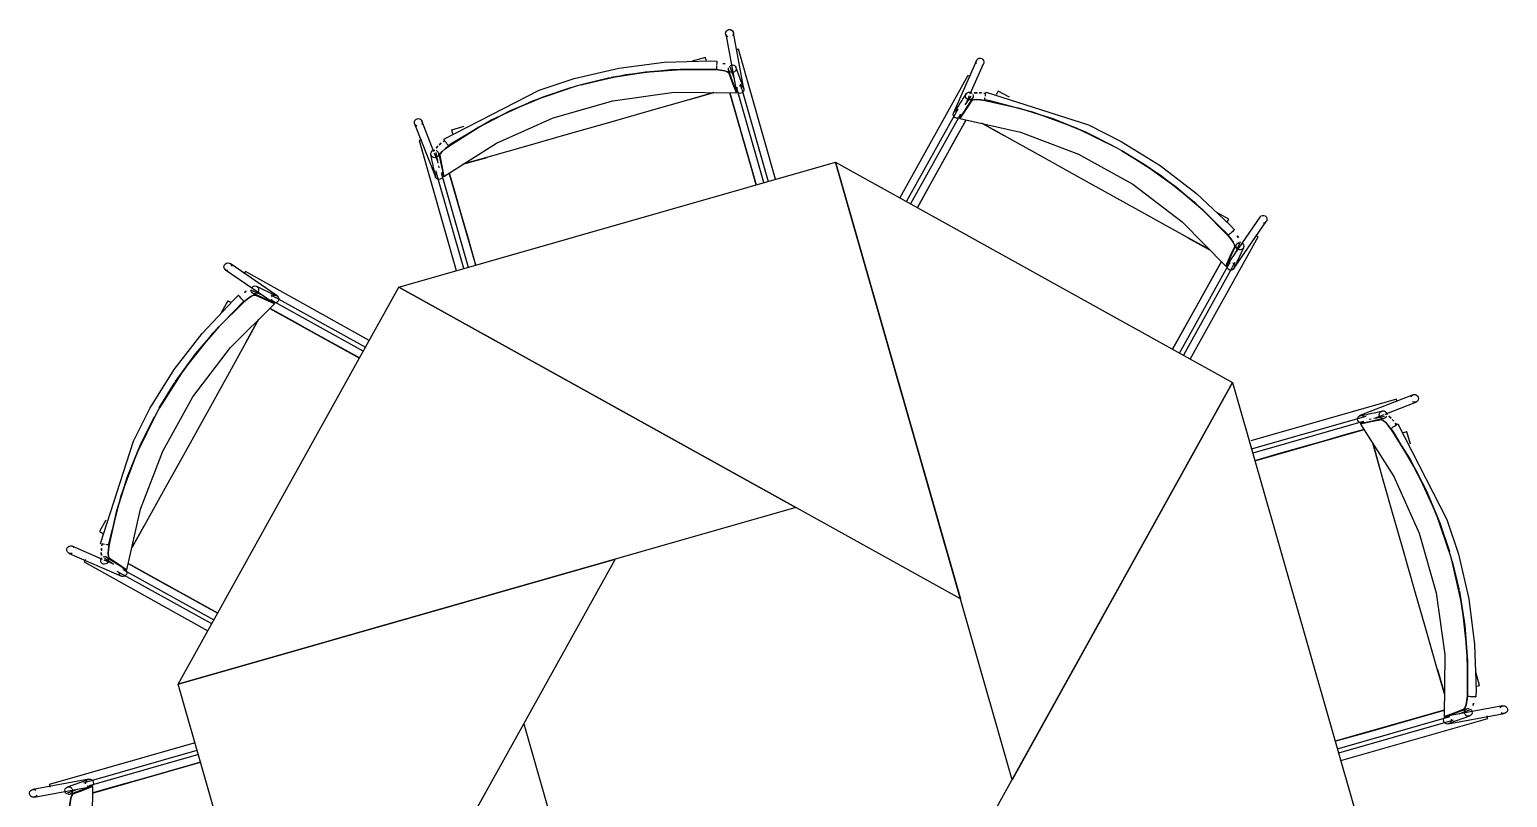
# Model space of a CAD drawing. Header units: metres. Extents: x 2.3 to 42.8, y 0.9 to 31.9.
# Drawn here: x 26.592 to 27.407, y 25.299 to 25.723 of the extents above; entities that cross this region are included whole.
import ezdxf

# ---------------------------------------------------------------- set-up
doc = ezdxf.new("R2010")
doc.units = ezdxf.units.M
for name, color, linetype in [('ARREDI', 9, 'Continuous'), ('PARETI_STRUTTURE', 7, 'Continuous'), ('PORTE_SCALE', 2, 'Continuous')]:
    doc.layers.add(name, color=color, linetype=linetype)

msp = doc.modelspace()

# ---------------------------------------------------------------- linework, layer by layer
at = {"layer": 'ARREDI'}
for points in [[(26.97697, 25.71892), (26.97637, 25.71935), (26.97595, 25.71998), (26.9758, 25.72045), (26.9758, 25.72046), (26.97577, 25.7207), (26.97586, 25.72145), (26.97619, 25.72211)], [(26.97619, 25.72211), (26.97673, 25.72262), (26.97742, 25.72293), (26.97817, 25.72297), (26.97889, 25.72278), (26.97949, 25.72233), (26.97991, 25.72172), (26.98006, 25.72125), (26.98006, 25.72123), (26.98009, 25.72098), (26.98, 25.72025), (26.97967, 25.71958)], [(26.96457, 25.70757), (26.96459, 25.70754)], [(26.96517, 25.70547), (26.96496, 25.70618), (26.96478, 25.70681), (26.96466, 25.70727), (26.96458, 25.70754)], [(26.98201, 25.71188), (26.98137, 25.7117)], [(26.98279, 25.7121), (26.98251, 25.71202), (26.98201, 25.71188)], [(26.98282, 25.71211), (26.98284, 25.71211)], [(27.11407, 25.70417), (27.1139, 25.70489), (27.11399, 25.70564), (27.11407, 25.70587), (27.11407, 25.70588), (27.11432, 25.7063), (27.11486, 25.70681), (27.11556, 25.7071), (27.11631, 25.70713), (27.11703, 25.70692), (27.11763, 25.70646), (27.11804, 25.70584)], [(27.11804, 25.70584), (27.11821, 25.70512), (27.11813, 25.70437), (27.11804, 25.70415), (27.11804, 25.70414), (27.11779, 25.70372), (27.11725, 25.7032)], [(26.82311, 25.65871), (26.82117, 25.65726), (26.81946, 25.65571), (26.81836, 25.65442), (26.81805, 25.65359), (26.81918, 25.64778), (26.82032, 25.64199), (26.84927, 25.66027), (26.88055, 25.67427), (26.9135, 25.68369), (26.94745, 25.68835), (26.98168, 25.68813), (26.97959, 25.69366), (26.97748, 25.69919)], [(26.97032, 25.70087), (26.95089, 25.70095), (26.93148, 25.69946), (26.91254, 25.69645)], [(26.91257, 25.69646), (26.93156, 25.69947), (26.95099, 25.70096), (26.97046, 25.70086)], [(26.97747, 25.69919), (26.97677, 25.69973), (26.97515, 25.70024), (26.97289, 25.70064), (26.97046, 25.70085)], [(26.97047, 25.70086), (26.97302, 25.70064), (26.97524, 25.70024), (26.97681, 25.69972), (26.97749, 25.69918)], [(26.97075, 25.70256), (26.97071, 25.70192), (26.9707, 25.70146), (26.97068, 25.70122)], [(26.97077, 25.70294), (26.97075, 25.70256)], [(26.97091, 25.70528), (26.97092, 25.70551), (26.97092, 25.70553), (26.97092, 25.70548), (26.97091, 25.70521), (26.97087, 25.70471), (26.97084, 25.70404), (26.9708, 25.70329)], [(26.97428, 25.70431), (26.97552, 25.70408)], [(26.97558, 25.70408), (26.97429, 25.70432)], [(26.98115, 25.70011), (26.9806, 25.6996), (26.97991, 25.69928), (26.97917, 25.69922), (26.97845, 25.69942), (26.97785, 25.69983), (26.97785, 25.69985), (26.97745, 25.70045), (26.9774, 25.70058), (26.97727, 25.70115), (26.97737, 25.70189)], [(26.97785, 25.70294), (26.97993, 25.6975), (26.98045, 25.69616)], [(26.97824, 25.70308), (26.97894, 25.70339), (26.97967, 25.70346), (26.98039, 25.70326), (26.98099, 25.70283), (26.98103, 25.70279), (26.98139, 25.70223), (26.98145, 25.70208), (26.98157, 25.70151), (26.98148, 25.70077), (26.98114, 25.70011)], [(26.82311, 25.65872), (26.83959, 25.6691), (26.85686, 25.67811), (26.87484, 25.68571), (26.8907, 25.69094)], [(26.89068, 25.69094), (26.87486, 25.68571), (26.85693, 25.67814), (26.83968, 25.66914), (26.82324, 25.6588)], [(26.89608, 25.69248), (26.91197, 25.69634)], [(26.91192, 25.69633), (26.89609, 25.69248)], [(26.98195, 25.69114), (26.98168, 25.68814)], [(26.98168, 25.68813), (26.98196, 25.69113)], [(26.98317, 25.69197), (26.98392, 25.69203), (26.98464, 25.69182), (26.98525, 25.69137), (26.98567, 25.69076), (26.98581, 25.69029), (26.98581, 25.69028), (26.98584, 25.69004), (26.98575, 25.68929), (26.98542, 25.68862)], [(27.1093, 25.69761), (27.10931, 25.6976)], [(27.11005, 25.6972), (27.10961, 25.69745), (27.10935, 25.69759)], [(27.11064, 25.69687), (27.11006, 25.69719)], [(26.96925, 25.68821), (26.95547, 25.68427), (26.93335, 25.67795), (26.91115, 25.6716), (26.88893, 25.66524), (26.86672, 25.65889), (26.84461, 25.65257), (26.83083, 25.64863)], [(26.95584, 25.68436), (26.96927, 25.68821)], [(26.99267, 25.63733), (26.99006, 25.64647), (26.98585, 25.66118), (26.98166, 25.67587), (26.97814, 25.68815)], [(26.98543, 25.68863), (26.98488, 25.68811), (26.98419, 25.68781), (26.98344, 25.68775), (26.98272, 25.68796), (26.98212, 25.68841)], [(27.11881, 25.68384), (27.11639, 25.68419), (27.1141, 25.6843), (27.11241, 25.68416), (27.1116, 25.6838), (27.1083, 25.6789), (27.105, 25.67399), (27.13839, 25.66645), (27.17041, 25.65423), (27.20038, 25.63759), (27.22769, 25.61687), (27.25173, 25.59252), (27.25416, 25.59791), (27.25657, 25.60331)], [(27.10791, 25.68136), (27.10883, 25.68273), (27.11124, 25.68629)], [(27.10823, 25.68554), (27.10805, 25.68626), (27.10813, 25.687), (27.10838, 25.68753), (27.10847, 25.68767), (27.10895, 25.68812), (27.109, 25.68815), (27.10968, 25.68843), (27.11043, 25.68846), (27.11113, 25.68824), (27.11173, 25.68778)], [(27.11214, 25.68715), (27.11232, 25.68642), (27.11224, 25.68569), (27.11199, 25.68516), (27.11191, 25.68502), (27.11138, 25.68454), (27.1107, 25.68426), (27.10995, 25.68423), (27.10924, 25.68445), (27.10864, 25.68491), (27.10823, 25.68554)], [(27.11158, 25.68381), (27.11236, 25.68417), (27.11401, 25.68431), (27.11628, 25.68421), (27.1188, 25.68385)], [(27.11456, 25.68814), (27.11292, 25.688)], [(27.11295, 25.68799), (27.11463, 25.68813)], [(27.11682, 25.68803), (27.11554, 25.68809)], [(27.11577, 25.68807), (27.11692, 25.68802)], [(27.1182, 25.68783), (27.11927, 25.68768)], [(27.11928, 25.68769), (27.11821, 25.68784)], [(27.11868, 25.68426), (27.11872, 25.68448), (27.1188, 25.68494), (27.11891, 25.68556)], [(27.11881, 25.68385), (27.1378, 25.67953), (27.15639, 25.67369), (27.17446, 25.66636), (27.18938, 25.65885)], [(27.18937, 25.65885), (27.17449, 25.66634), (27.15646, 25.67367), (27.13791, 25.6795), (27.11895, 25.68382)], [(27.11903, 25.68629), (27.11916, 25.68703), (27.11927, 25.68768)], [(27.11936, 25.68818), (27.1194, 25.68846), (27.11942, 25.6885), (27.11942, 25.68849)], [(27.12605, 25.68902), (27.12592, 25.68878), (27.12568, 25.68837), (27.12536, 25.68778), (27.125, 25.68714)], [(26.80539, 25.66974), (26.80475, 25.67013), (26.80429, 25.67071), (26.8042, 25.67094), (26.80418, 25.67095), (26.80406, 25.67142), (26.80409, 25.67217), (26.80436, 25.67287), (26.80488, 25.67342), (26.80554, 25.67377), (26.80628, 25.67388), (26.80702, 25.67373)], [(26.80702, 25.67373), (26.80765, 25.67334), (26.80811, 25.67276), (26.80821, 25.67254), (26.80822, 25.67252), (26.80835, 25.67205), (26.80832, 25.6713), (26.80804, 25.67061)], [(27.10845, 25.67321), (27.10339, 25.6641), (27.09712, 25.65279), (27.09085, 25.6415), (27.08456, 25.63018), (27.08155, 25.62475)], [(27.10146, 25.67532), (27.1013, 25.67604), (27.10138, 25.67679), (27.10146, 25.67702), (27.10146, 25.67703), (27.10171, 25.67745), (27.10225, 25.67796), (27.10295, 25.67825), (27.1037, 25.67829)], [(27.10518, 25.67486), (27.10464, 25.67435), (27.10395, 25.67407), (27.1032, 25.67403), (27.10247, 25.67425), (27.10188, 25.6747), (27.10146, 25.67532)], [(27.10501, 25.67399), (27.10531, 25.67625)], [(26.82457, 25.66749), (26.82464, 25.66724), (26.82478, 25.66677), (26.82496, 25.66615), (26.82517, 25.66542)], [(27.11712, 25.67125), (27.12932, 25.66447)], [(27.243, 25.60137), (27.23047, 25.60832), (27.21036, 25.61949), (27.19016, 25.6307), (27.16995, 25.64192), (27.14977, 25.65313), (27.12966, 25.6643), (27.11714, 25.67125)], [(26.80748, 25.66197), (26.80698, 25.66183), (26.8067, 25.66175), (26.80665, 25.66173), (26.80666, 25.66173)], [(26.80813, 25.66215), (26.80749, 25.66197)], [(26.81707, 25.65875), (26.81601, 25.65749)], [(26.81604, 25.6575), (26.81712, 25.65878)], [(26.8178, 25.65941), (26.81883, 25.66034)], [(26.81874, 25.66027), (26.8178, 25.65941)], [(26.81803, 25.65358), (26.81834, 25.65439), (26.81939, 25.65565), (26.82107, 25.65718), (26.82311, 25.65872)], [(26.81986, 25.66111), (26.82072, 25.66176)], [(26.82073, 25.66177), (26.81987, 25.66111)], [(26.82025, 25.66244), (26.82026, 25.66243)], [(26.82197, 25.66001), (26.82155, 25.66061), (26.82112, 25.66122), (26.82073, 25.66177), (26.82044, 25.66217), (26.82027, 25.66241)], [(26.82273, 25.65892), (26.82259, 25.65911), (26.82233, 25.65949), (26.82197, 25.66001)], [(26.81444, 25.65244), (26.8138, 25.65283), (26.81334, 25.65341), (26.81313, 25.65395), (26.8131, 25.65411), (26.81312, 25.65477), (26.81313, 25.65483), (26.81341, 25.65551), (26.81392, 25.65605), (26.81459, 25.6564), (26.81534, 25.65649)], [(26.81607, 25.65634), (26.8167, 25.65595), (26.81716, 25.65537), (26.81737, 25.65483), (26.8174, 25.65467), (26.81737, 25.65395), (26.81709, 25.65327), (26.81658, 25.65273), (26.81591, 25.65238), (26.81516, 25.65228), (26.81444, 25.65244)], [(26.81717, 25.64925), (26.81685, 25.65088), (26.81603, 25.6551)], [(26.83083, 25.64862), (26.84424, 25.65244)], [(27.19427, 25.65613), (27.20823, 25.64761)], [(27.2082, 25.64764), (27.19428, 25.65611)], [(26.81688, 25.64042), (26.81624, 25.64081), (26.81578, 25.6414), (26.81567, 25.64162), (26.81567, 25.64163), (26.81554, 25.6421), (26.81557, 25.64285), (26.81586, 25.64355), (26.81636, 25.6441)], [(26.81983, 25.64273), (26.8198, 25.64198), (26.81952, 25.64129), (26.81902, 25.64073), (26.81836, 25.64038), (26.81761, 25.64027), (26.81687, 25.64043)], [(26.81766, 25.64676), (26.81748, 25.6477)], [(26.82032, 25.64199), (26.81894, 25.64381)], [(26.82331, 25.64387), (26.82617, 25.63385), (26.82972, 25.62143), (26.83328, 25.60901), (26.83684, 25.59655), (26.83785, 25.59305)], [(27.2527, 25.60956), (27.23902, 25.62337), (27.22426, 25.63602), (27.20873, 25.6473)], [(27.20875, 25.64728), (27.22431, 25.63597), (27.2391, 25.62329), (27.25279, 25.60946)], [(27.25232, 25.61645), (27.25268, 25.6171), (27.253, 25.61767), (27.25323, 25.6181), (27.25336, 25.61833)], [(27.27005, 25.61836), (27.27019, 25.61909), (27.27043, 25.61952), (27.27043, 25.61954), (27.27058, 25.61973), (27.27116, 25.62019), (27.27187, 25.62043)], [(27.27187, 25.62043), (27.27262, 25.62042), (27.27332, 25.62014), (27.27389, 25.61964), (27.27425, 25.61899), (27.27437, 25.61825), (27.27423, 25.61751), (27.274, 25.61708), (27.274, 25.61707), (27.27384, 25.61688), (27.27326, 25.61642), (27.27255, 25.61618)], [(27.23079, 25.60812), (27.243, 25.60135)], [(27.25657, 25.60331), (27.25645, 25.60419), (27.25569, 25.60569), (27.25437, 25.60758), (27.2528, 25.60945)], [(27.2528, 25.60945), (27.25444, 25.60749), (27.25573, 25.60563), (27.25648, 25.60416), (27.25659, 25.6033)], [(27.2542, 25.61045), (27.25373, 25.61002), (27.25338, 25.60971), (27.25322, 25.60956)], [(27.25624, 25.61226), (27.2564, 25.61241), (27.25643, 25.61243), (27.25639, 25.6124), (27.25618, 25.61222), (27.2558, 25.61188), (27.2553, 25.61144), (27.25475, 25.61094), (27.25421, 25.61045)], [(27.25794, 25.60919), (27.25865, 25.60816)], [(27.25869, 25.60811), (27.25794, 25.60918)], [(27.26875, 25.60908), (27.26817, 25.6094)], [(27.26949, 25.60867), (27.26951, 25.60865), (27.26947, 25.60868), (27.2692, 25.60883), (27.26876, 25.60908)], [(27.25954, 25.6058), (27.25713, 25.60038), (27.25654, 25.59908)], [(27.25982, 25.60137), (27.25907, 25.60138), (27.25837, 25.60166), (27.2578, 25.60213), (27.25744, 25.60279), (27.25731, 25.60351), (27.25745, 25.60422), (27.2575, 25.60436), (27.25782, 25.60484), (27.25841, 25.6053), (27.25912, 25.60554)], [(27.26058, 25.60526), (27.26115, 25.60477), (27.26152, 25.60413), (27.26163, 25.60341), (27.26163, 25.60334), (27.26149, 25.60269), (27.26144, 25.60255), (27.26112, 25.60206), (27.26053, 25.6016), (27.25983, 25.60137)], [(26.69902, 25.5918), (26.69904, 25.59255), (26.69931, 25.59324), (26.69981, 25.59381), (26.70047, 25.59417), (26.7012, 25.5943), (26.70194, 25.59414), (26.70237, 25.59392), (26.70238, 25.59392), (26.70258, 25.59377), (26.70304, 25.59319), (26.70327, 25.59248)], [(26.7011, 25.58998), (26.70036, 25.59012), (26.69993, 25.59036), (26.69992, 25.59036), (26.69972, 25.59051), (26.69926, 25.59109), (26.69903, 25.5918)], [(27.22233, 25.54657), (27.22819, 25.55714), (27.23562, 25.57052), (27.24304, 25.58387), (27.24925, 25.59505)], [(27.25405, 25.59445), (27.25173, 25.59252)], [(27.25173, 25.59252), (27.25405, 25.59445)], [(27.25473, 25.59022), (27.25398, 25.59024), (27.25328, 25.59051), (27.25271, 25.59101), (27.25235, 25.59167), (27.25223, 25.5924)], [(27.2555, 25.59418), (27.25607, 25.59368), (27.25643, 25.59303), (27.25655, 25.59229), (27.2564, 25.59156), (27.25618, 25.59113), (27.25617, 25.59111), (27.25603, 25.59092), (27.25544, 25.59046), (27.25474, 25.59022)], [(26.71038, 25.58868), (26.71006, 25.5881)], [(26.71079, 25.58942), (26.7108, 25.58944), (26.71077, 25.58938), (26.71062, 25.58913), (26.71037, 25.58869)], [(26.63561, 25.43874), (26.63527, 25.43632), (26.63516, 25.43403), (26.6353, 25.43234), (26.63566, 25.43153), (26.64056, 25.42822), (26.64546, 25.42493), (26.653, 25.45832), (26.66523, 25.49034), (26.68186, 25.52031), (26.70259, 25.54761), (26.72693, 25.57166), (26.72155, 25.57409), (26.71614, 25.5765)], [(26.7072, 25.57616), (26.70704, 25.57633), (26.70703, 25.57636), (26.70706, 25.57632), (26.70724, 25.57611), (26.70757, 25.57573), (26.70801, 25.57523), (26.70851, 25.57468), (26.709, 25.57414)], [(26.71, 25.57273), (26.71196, 25.57437), (26.71382, 25.57566), (26.7153, 25.57641), (26.71616, 25.57652)], [(26.71614, 25.5765), (26.71527, 25.57638), (26.71377, 25.57561), (26.71188, 25.57429), (26.71006, 25.57276)], [(26.71134, 25.57862), (26.71027, 25.57787)], [(26.71027, 25.57786), (26.71129, 25.57857)], [(26.71366, 25.57946), (26.71907, 25.57706), (26.72038, 25.57646)], [(26.71809, 25.57975), (26.71807, 25.579), (26.71779, 25.57829), (26.71732, 25.57772), (26.71667, 25.57736), (26.71595, 25.57724), (26.71524, 25.57738), (26.7151, 25.57743), (26.71461, 25.57775), (26.71415, 25.57834), (26.71392, 25.57904)], [(26.7142, 25.5805), (26.71469, 25.58107), (26.71533, 25.58145), (26.71605, 25.58157), (26.71612, 25.58156), (26.71677, 25.58143), (26.71691, 25.58136), (26.71739, 25.58104), (26.71785, 25.58046), (26.71809, 25.57975)], [(26.72527, 25.57543), (26.72577, 25.576), (26.72643, 25.57636), (26.72716, 25.57648), (26.7279, 25.57633), (26.72833, 25.57611), (26.72834, 25.57609), (26.72854, 25.57595), (26.729, 25.57537), (26.72923, 25.57466)], [(26.7099, 25.57263), (26.69609, 25.55895), (26.68344, 25.54418), (26.67216, 25.52865)], [(26.67218, 25.52868), (26.68348, 25.54423), (26.69616, 25.55903), (26.71, 25.57272)], [(26.703, 25.57224), (26.70235, 25.5726), (26.70178, 25.57292), (26.70135, 25.57316), (26.70113, 25.57329)], [(26.70901, 25.57413), (26.70944, 25.57366), (26.70974, 25.57331), (26.7099, 25.57314)], [(26.77372, 25.54179), (26.76232, 25.54812), (26.74895, 25.55555), (26.73559, 25.56297), (26.72442, 25.56916)], [(26.725, 25.57398), (26.72693, 25.57166)], [(26.72693, 25.57166), (26.725, 25.57398)], [(26.72923, 25.57466), (26.72922, 25.57391), (26.72894, 25.57321), (26.72844, 25.57264), (26.72779, 25.57228), (26.72705, 25.57216)], [(26.71809, 25.56292), (26.71113, 25.5504), (26.69996, 25.53028), (26.68876, 25.51009), (26.67753, 25.48988), (26.66633, 25.4697), (26.65516, 25.44959), (26.6482, 25.43706)], [(26.71133, 25.55072), (26.7181, 25.56293)], [(26.66333, 25.5142), (26.67184, 25.52816)], [(26.67181, 25.52813), (26.66333, 25.51421)], [(27.34605, 25.51819), (27.34591, 25.51869), (27.34582, 25.51897), (27.34581, 25.51902), (27.34581, 25.51901)], [(27.35382, 25.52028), (27.35421, 25.52092), (27.35479, 25.52138), (27.35501, 25.52148), (27.35503, 25.52149), (27.3555, 25.52161), (27.35625, 25.52159), (27.35694, 25.52131), (27.3575, 25.5208), (27.35785, 25.52013), (27.35796, 25.51939), (27.3578, 25.51866)], [(27.35781, 25.51865), (27.35742, 25.51802), (27.35684, 25.51756), (27.35661, 25.51746), (27.3566, 25.51745), (27.35613, 25.51732), (27.35538, 25.51735), (27.35468, 25.51763)], [(27.3245, 25.5088), (27.32489, 25.50944), (27.32547, 25.50989), (27.3257, 25.50999), (27.32571, 25.51001), (27.32618, 25.51013), (27.32693, 25.5101), (27.32763, 25.50981), (27.32818, 25.50931)], [(27.34042, 25.50961), (27.34003, 25.50897), (27.33944, 25.50851), (27.3389, 25.5083), (27.33875, 25.50827), (27.33803, 25.5083), (27.33735, 25.50858), (27.3368, 25.50909), (27.33646, 25.50976), (27.33636, 25.51051), (27.33651, 25.51123)], [(27.33651, 25.51124), (27.3369, 25.51188), (27.33749, 25.51233), (27.33803, 25.51254), (27.33818, 25.51257), (27.33885, 25.51256), (27.3389, 25.51254), (27.33958, 25.51227), (27.34013, 25.51175), (27.34047, 25.51108), (27.34057, 25.51033)], [(27.34623, 25.51755), (27.34605, 25.51818)], [(26.63561, 25.43874), (26.63993, 25.45772), (26.64576, 25.47632), (26.65309, 25.49439), (26.66061, 25.50931)], [(26.6606, 25.5093), (26.65312, 25.49442), (26.64579, 25.47639), (26.63995, 25.45784), (26.63563, 25.43888)], [(27.32795, 25.50237), (27.31792, 25.4995), (27.3055, 25.49595), (27.29309, 25.49239), (27.28063, 25.48884), (27.2682, 25.48528)], [(27.32681, 25.50584), (27.32606, 25.50587), (27.32536, 25.50615), (27.32481, 25.50665), (27.32446, 25.50731), (27.32435, 25.50806), (27.3245, 25.5088)], [(27.32606, 25.50535), (27.32788, 25.50674)], [(27.34279, 25.50256), (27.34133, 25.5045), (27.33979, 25.50621), (27.3385, 25.50731), (27.33766, 25.50763), (27.33186, 25.50649), (27.32607, 25.50535), (27.34435, 25.4764), (27.35835, 25.44513), (27.36776, 25.41217), (27.37243, 25.37822), (27.37221, 25.34399), (27.37773, 25.34609), (27.38326, 25.3482)], [(27.33083, 25.50801), (27.33178, 25.50819)], [(27.33333, 25.50851), (27.33495, 25.50883), (27.33918, 25.50964)], [(27.33766, 25.50764), (27.33846, 25.50734), (27.33973, 25.50628), (27.34125, 25.5046), (27.3428, 25.50256)], [(27.34283, 25.5086), (27.34156, 25.50966)], [(27.34158, 25.50964), (27.34286, 25.50855)], [(27.3428, 25.50256), (27.35317, 25.48609), (27.36219, 25.46881), (27.36978, 25.45084), (27.37502, 25.43497)], [(27.37501, 25.43499), (27.36979, 25.45081), (27.36222, 25.46874), (27.35322, 25.48599), (27.34287, 25.50244)], [(27.34299, 25.50294), (27.34319, 25.50308), (27.34356, 25.50334), (27.34409, 25.50371)], [(27.34348, 25.50787), (27.34441, 25.50684)], [(27.34435, 25.50693), (27.34349, 25.50787)], [(27.34408, 25.50371), (27.34468, 25.50412), (27.34529, 25.50456), (27.34585, 25.50494), (27.34625, 25.50524), (27.34649, 25.5054)], [(27.34519, 25.50581), (27.34584, 25.50495)], [(27.34584, 25.50494), (27.34519, 25.5058)], [(27.34652, 25.50542), (27.3465, 25.50541)], [(27.3327, 25.49484), (27.33652, 25.48143)], [(27.37229, 25.35642), (27.36834, 25.3702), (27.36202, 25.39233), (27.35568, 25.41452), (27.34931, 25.43674), (27.34297, 25.45895), (27.33665, 25.48106), (27.3327, 25.49484)], [(27.35157, 25.5011), (27.35132, 25.50103), (27.35085, 25.50089), (27.35022, 25.50071), (27.3495, 25.5005)], [(26.63044, 25.44597), (26.63067, 25.44585), (26.63109, 25.44561), (26.63167, 25.44529), (26.63231, 25.44493)], [(26.6482, 25.43705), (26.65498, 25.44925)], [(26.61528, 25.434), (26.61456, 25.43383), (26.61381, 25.43392), (26.61359, 25.434), (26.61357, 25.434), (26.61316, 25.43425), (26.61264, 25.43479), (26.61235, 25.43549), (26.61232, 25.43624), (26.61253, 25.43696), (26.61299, 25.43755), (26.61362, 25.43797)], [(26.61361, 25.43797), (26.61433, 25.43814), (26.61508, 25.43805), (26.6153, 25.43797), (26.61532, 25.43797), (26.61574, 25.43772), (26.61625, 25.43718)], [(26.63127, 25.43929), (26.631, 25.43933), (26.63095, 25.43934), (26.63097, 25.43934)], [(26.63138, 25.4357), (26.63144, 25.43685)], [(26.63177, 25.4392), (26.63161, 25.43813)], [(26.63162, 25.43813), (26.63177, 25.4392)], [(26.63316, 25.43896), (26.63243, 25.43909), (26.63177, 25.4392)], [(26.6352, 25.43861), (26.63498, 25.43865), (26.63452, 25.43873), (26.63389, 25.43884)], [(26.63565, 25.43151), (26.63529, 25.43229), (26.63515, 25.43394), (26.63524, 25.4362), (26.6356, 25.43873)], [(26.62184, 25.42923), (26.62185, 25.42924)], [(26.62226, 25.42998), (26.62201, 25.42954), (26.62187, 25.42927)], [(26.62258, 25.43057), (26.62226, 25.42998)], [(26.63391, 25.42816), (26.63319, 25.42798), (26.63246, 25.42806), (26.63193, 25.42831), (26.63179, 25.4284), (26.63133, 25.42888), (26.6313, 25.42892), (26.63103, 25.4296), (26.631, 25.43035), (26.63122, 25.43106), (26.63168, 25.43166)], [(26.63131, 25.43448), (26.63145, 25.43283)], [(26.63146, 25.43287), (26.63132, 25.43455)], [(26.63142, 25.43674), (26.63137, 25.43547)], [(26.63231, 25.43207), (26.63303, 25.43225), (26.63377, 25.43217), (26.6343, 25.43192), (26.63443, 25.43183), (26.63492, 25.43131), (26.6352, 25.43063), (26.63523, 25.42988), (26.635, 25.42917), (26.63455, 25.42857), (26.63392, 25.42815)], [(26.6381, 25.42784), (26.63672, 25.42875), (26.63317, 25.43117)], [(27.37656, 25.42959), (27.38042, 25.41371)], [(27.3804, 25.41375), (27.37656, 25.42958)], [(26.64413, 25.42139), (26.64341, 25.42122), (26.64266, 25.42131), (26.64244, 25.42139), (26.64243, 25.42139), (26.64201, 25.42164), (26.64149, 25.42218), (26.6412, 25.42288), (26.64116, 25.42363)], [(26.64547, 25.42493), (26.6432, 25.42524)], [(26.64459, 25.42511), (26.64511, 25.42457), (26.64538, 25.42387), (26.64543, 25.42312), (26.6452, 25.4224), (26.64476, 25.4218), (26.64413, 25.42139)], [(26.64624, 25.42838), (26.65535, 25.42331), (26.66666, 25.41704), (26.67795, 25.41076), (26.68927, 25.40449), (26.69555, 25.401)], [(27.38494, 25.35536), (27.38503, 25.37479), (27.38354, 25.39419), (27.38053, 25.41313)], [(27.38054, 25.4131), (27.38355, 25.39412), (27.38504, 25.37468), (27.38494, 25.35521)], [(27.36844, 25.36983), (27.37228, 25.3564)], [(27.38954, 25.3605), (27.39025, 25.36071), (27.39089, 25.36089), (27.39135, 25.36101), (27.39161, 25.3611)], [(27.39164, 25.3611), (27.39162, 25.36109)], [(27.31203, 25.33032), (27.31589, 25.33142), (27.33054, 25.33561), (27.34525, 25.33982), (27.35994, 25.34403), (27.37224, 25.34753)], [(27.38712, 25.34786), (27.38159, 25.34574), (27.38024, 25.34522)], [(27.38494, 25.35521), (27.38471, 25.35265), (27.38431, 25.35043), (27.3838, 25.34886), (27.38325, 25.34818)], [(27.38326, 25.3482), (27.3838, 25.34891), (27.38432, 25.35052), (27.38472, 25.35278), (27.38493, 25.35521)], [(27.38419, 25.34453), (27.38367, 25.34507), (27.38335, 25.34576), (27.3833, 25.3465), (27.38349, 25.34722), (27.38391, 25.34782), (27.38392, 25.34782), (27.38452, 25.34822), (27.38466, 25.34828), (27.38523, 25.3484), (27.38597, 25.34831)], [(27.38716, 25.34743), (27.38746, 25.34674), (27.38753, 25.346), (27.38734, 25.34528), (27.38691, 25.34468), (27.38686, 25.34464), (27.38631, 25.34428), (27.38616, 25.34422), (27.38559, 25.3441), (27.38485, 25.3442), (27.38418, 25.34453)], [(27.38663, 25.35492), (27.38599, 25.35496), (27.38554, 25.35497), (27.3853, 25.35499)], [(27.38935, 25.35476), (27.38959, 25.35475), (27.3896, 25.35475), (27.38956, 25.35475), (27.38928, 25.35476), (27.38878, 25.35481), (27.38812, 25.35483), (27.38737, 25.35487), (27.38663, 25.35492)], [(27.38838, 25.35139), (27.38816, 25.35015)], [(27.38816, 25.35009), (27.38839, 25.35138)], [(27.403, 25.3487), (27.40343, 25.3493), (27.40405, 25.34972), (27.40453, 25.34987), (27.40454, 25.34987), (27.40478, 25.3499), (27.40553, 25.34982), (27.40619, 25.34948)], [(27.40619, 25.34949), (27.4067, 25.34895), (27.407, 25.34825), (27.40705, 25.3475), (27.40685, 25.34678), (27.40641, 25.34618), (27.4058, 25.34577), (27.40531, 25.34561), (27.40506, 25.34558), (27.40432, 25.34567), (27.40366, 25.346)], [(27.3727, 25.34025), (27.37219, 25.34079), (27.37188, 25.34148), (27.37183, 25.34223), (27.37204, 25.34295), (27.37248, 25.34355)], [(27.37521, 25.34372), (27.37221, 25.344)], [(27.37221, 25.34399), (27.37521, 25.34372)], [(27.37605, 25.3425), (27.3761, 25.34175), (27.37589, 25.34103), (27.37545, 25.34042), (27.37484, 25.34), (27.37437, 25.33986), (27.37435, 25.33986), (27.37412, 25.33984), (27.37337, 25.33992), (27.3727, 25.34025)], [(27.39595, 25.34366), (27.39577, 25.3443)], [(27.39618, 25.34289), (27.39609, 25.34316), (27.39595, 25.34366)], [(27.39619, 25.34285), (27.39619, 25.34284)], [(26.68613, 25.31882), (26.68294, 25.3179), (26.66827, 25.31371), (26.65356, 25.3095), (26.63887, 25.3053), (26.62659, 25.30179)], [(26.60263, 25.30647), (26.60263, 25.30649)], [(26.60264, 25.30644), (26.60272, 25.30616), (26.60286, 25.30566)], [(26.62277, 25.30682), (26.62271, 25.30757), (26.62292, 25.30829), (26.62336, 25.3089), (26.62397, 25.30932), (26.62445, 25.30946), (26.62446, 25.30946), (26.6247, 25.30949), (26.62545, 25.3094), (26.62611, 25.30907)], [(26.62611, 25.30908), (26.62662, 25.30854), (26.62693, 25.30784), (26.62699, 25.30709), (26.62678, 25.30637), (26.62633, 25.30577)], [(26.59263, 25.29984), (26.59211, 25.30038), (26.59181, 25.30107), (26.59177, 25.30182), (26.59196, 25.30254), (26.5924, 25.30314), (26.59302, 25.30356), (26.5935, 25.30371), (26.59375, 25.30374), (26.59449, 25.30365), (26.59515, 25.30332)], [(26.59582, 25.30062), (26.59539, 25.30002), (26.59476, 25.2996), (26.59429, 25.29945), (26.59427, 25.29945), (26.59404, 25.29942), (26.59329, 25.29951), (26.59262, 25.29984)], [(26.60286, 25.30566), (26.60304, 25.30502)], [(26.61166, 25.30189), (26.61135, 25.30259), (26.61128, 25.30332), (26.61148, 25.30404), (26.61191, 25.30464), (26.61195, 25.30468), (26.6125, 25.30504), (26.61266, 25.3051), (26.61323, 25.30522), (26.61396, 25.30513), (26.61463, 25.30479)], [(26.6117, 25.30146), (26.61723, 25.30359), (26.61857, 25.3041)], [(26.61462, 25.3048), (26.61514, 25.30426), (26.61546, 25.30356), (26.61551, 25.30282), (26.61532, 25.3021), (26.6149, 25.30151), (26.61489, 25.30151), (26.61429, 25.3011), (26.61415, 25.30105), (26.61358, 25.30092), (26.61285, 25.30102)], [(26.61388, 25.29412), (26.6141, 25.29667), (26.6145, 25.29889), (26.61502, 25.30046), (26.61556, 25.30114)], [(26.61555, 25.30112), (26.61501, 25.30042), (26.61449, 25.29881), (26.61409, 25.29654), (26.61388, 25.29411)], [(26.65602, 25.14676), (26.65748, 25.14482), (26.65902, 25.14311), (26.66032, 25.14201), (26.66115, 25.1417), (26.66695, 25.14283), (26.67275, 25.14397), (26.65447, 25.17292), (26.64047, 25.2042), (26.63105, 25.23715), (26.62639, 25.2711), (26.62661, 25.30533), (26.62108, 25.30324), (26.61555, 25.30113)], [(26.6266, 25.30533), (26.6236, 25.30561)], [(26.6236, 25.3056), (26.6266, 25.30533)]]:
    msp.add_lwpolyline(points, dxfattribs=at)
for points in [[(26.79546, 25.58092), (27.03638, 25.64983), (27.10527, 25.40891)], [(27.03637, 25.64983), (27.25544, 25.52819), (27.1338, 25.30912)], [(26.67382, 25.36186), (26.79546, 25.58093), (27.01453, 25.45929)], [(27.25544, 25.52818), (27.32434, 25.28727), (27.08342, 25.21838)], [(26.74272, 25.12095), (26.67382, 25.36187), (26.91474, 25.43076)], [(26.96178, 24.99931), (26.74271, 25.12095), (26.86435, 25.34001)]]:
    msp.add_lwpolyline(points, close=True, dxfattribs=at)
at = {"layer": 'PARETI_STRUTTURE'}
for points in [[(26.9758, 25.72045), (26.98155, 25.68949)], [(26.98581, 25.69029), (26.98006, 25.72124)], [(26.96457, 25.70757), (26.95723, 25.70547)], [(27.00335, 25.64038), (26.98284, 25.71212)], [(27.11407, 25.70588), (27.10146, 25.67703)], [(26.89218, 25.6959), (26.9168, 25.70164), (26.94189, 25.70489), (26.96715, 25.70564), (26.97091, 25.70552)], [(26.97068, 25.7012), (26.94557, 25.70081), (26.92065, 25.69791), (26.89615, 25.69251), (26.89337, 25.69173)], [(26.98133, 25.68956), (26.98129, 25.68969), (26.98125, 25.68981), (26.98119, 25.68994), (26.98115, 25.69006), (26.98111, 25.69017), (26.98107, 25.6903), (26.98103, 25.69042), (26.98099, 25.69055), (26.98093, 25.69067), (26.98089, 25.6908), (26.98085, 25.69092), (26.9808, 25.69105), (26.98076, 25.69117), (26.98072, 25.6913), (26.98067, 25.69141), (26.98062, 25.69153), (26.98058, 25.69166), (26.98054, 25.69178), (26.9805, 25.69191), (26.98044, 25.69203), (26.9804, 25.69216), (26.98036, 25.69228), (26.98032, 25.69241), (26.98028, 25.69252), (26.98024, 25.69264), (26.98018, 25.69277), (26.98014, 25.69289), (26.9801, 25.69302), (26.98005, 25.69314), (26.98001, 25.69327), (26.97996, 25.69339), (26.97992, 25.69352), (26.97987, 25.69363), (26.97983, 25.69376), (26.97979, 25.69388), (26.97975, 25.69401), (26.97969, 25.69413), (26.97965, 25.69426), (26.97961, 25.69438), (26.97957, 25.69451), (26.97953, 25.69463), (26.97949, 25.69476), (26.97943, 25.69487), (26.97939, 25.69499), (26.97935, 25.69512), (26.9793, 25.69524), (26.97926, 25.69537), (26.97921, 25.69549), (26.97917, 25.69562), (26.97912, 25.69574), (26.97908, 25.69587), (26.97904, 25.69598), (26.979, 25.6961), (26.97894, 25.69623), (26.9789, 25.69635), (26.97886, 25.69648), (26.97882, 25.6966), (26.97878, 25.69673), (26.97872, 25.69685), (26.97868, 25.69698), (26.97864, 25.69709), (26.9786, 25.69721), (26.97855, 25.69734), (26.97851, 25.69746), (26.97846, 25.69759), (26.97842, 25.69771), (26.97837, 25.69784), (26.97833, 25.69796), (26.97829, 25.69809), (26.97825, 25.69821), (26.97819, 25.69832), (26.97815, 25.69845), (26.97811, 25.69857), (26.97807, 25.6987), (26.97803, 25.69882), (26.97797, 25.69895), (26.97793, 25.69907), (26.97789, 25.6992), (26.97785, 25.69932), (26.9778, 25.69944), (26.97776, 25.69956), (26.97771, 25.69969), (26.97767, 25.69981), (26.97762, 25.69994), (26.97758, 25.70006), (26.97754, 25.70019), (26.97749, 25.70031), (26.97744, 25.70044), (26.9774, 25.70056), (26.97739, 25.70059)], [(26.9797, 25.69833), (26.97943, 25.69932)], [(26.98145, 25.70209), (26.98541, 25.69102)], [(27.11074, 25.68744), (27.11805, 25.70415)], [(26.82025, 25.66244), (26.87297, 25.68957), (26.89218, 25.6959)], [(26.89337, 25.69174), (26.86965, 25.68364), (26.84684, 25.67321), (26.82522, 25.66054), (26.82275, 25.6589)], [(26.99677, 25.63865), (26.98191, 25.69063)], [(26.98378, 25.69307), (26.98459, 25.69025)], [(26.98465, 25.69003), (26.99919, 25.6392)], [(27.1093, 25.69761), (27.07183, 25.63014)], [(26.97811, 25.68815), (26.99265, 25.63732)], [(27.112, 25.68516), (27.10566, 25.67531)], [(27.10841, 25.6821), (27.11034, 25.68653)], [(27.10973, 25.68438), (27.10882, 25.68273)], [(27.19183, 25.65751), (27.16933, 25.66857), (27.14583, 25.6773), (27.1216, 25.68364), (27.11868, 25.68424)], [(27.11942, 25.6885), (27.17587, 25.6704), (27.19393, 25.66129)], [(27.1323, 25.68559), (27.12606, 25.68905)], [(27.07562, 25.62803), (27.10408, 25.67928)], [(27.10505, 25.67595), (27.07779, 25.62684)], [(27.08157, 25.62473), (27.10848, 25.67321)], [(27.10543, 25.67529), (27.10586, 25.67628)], [(26.80419, 25.67095), (26.81567, 25.64163)], [(26.81487, 25.65556), (26.80821, 25.67253)], [(26.83142, 25.66949), (26.82456, 25.66753)], [(26.80665, 25.66173), (26.82717, 25.59)], [(27.2532, 25.60954), (27.23515, 25.62703), (27.21549, 25.64258), (27.19435, 25.6561), (27.19183, 25.65752)], [(27.19394, 25.6613), (27.21541, 25.64794), (27.23544, 25.63251), (27.25383, 25.61518), (27.25642, 25.61243)], [(26.81699, 25.65013), (26.81515, 25.65484)], [(26.81632, 25.65268), (26.81683, 25.65087)], [(26.81737, 25.65483), (26.81986, 25.64338)], [(26.83133, 25.59119), (26.81593, 25.64506)], [(26.81897, 25.6434), (26.83371, 25.59186)], [(26.8197, 25.64321), (26.81932, 25.64421)], [(26.83787, 25.59306), (26.82333, 25.64389)], [(27.25338, 25.61836), (27.2467, 25.62207)], [(27.27043, 25.61953), (27.2526, 25.59357)], [(27.25617, 25.59112), (27.27399, 25.61708)], [(27.23204, 25.54118), (27.26951, 25.60865)], [(27.2525, 25.59378), (27.25255, 25.5939), (27.25261, 25.59401), (27.25266, 25.59414), (27.25272, 25.59425), (27.25277, 25.59437), (27.25283, 25.59448), (27.25288, 25.59461), (27.25294, 25.59472), (27.253, 25.59484), (27.25305, 25.59496), (27.25311, 25.59508), (27.25316, 25.59519), (27.25323, 25.59532), (27.25329, 25.59544), (27.25334, 25.59555), (27.2534, 25.59568), (27.25345, 25.59579), (27.25351, 25.59591), (27.25356, 25.59603), (27.25362, 25.59615), (27.25368, 25.59626), (27.25373, 25.59639), (27.25379, 25.5965), (27.25384, 25.59662), (27.2539, 25.59673), (27.25395, 25.59686), (27.25401, 25.59697), (27.25406, 25.59709), (27.25412, 25.59722), (27.25418, 25.59733), (27.25423, 25.59746), (27.25429, 25.59757), (27.25434, 25.59769), (27.2544, 25.5978), (27.25445, 25.59793), (27.25451, 25.59804), (27.25458, 25.59816), (27.25463, 25.59828), (27.25469, 25.5984), (27.25475, 25.59851), (27.2548, 25.59864), (27.25486, 25.59876), (27.25491, 25.59887), (27.25497, 25.599), (27.25502, 25.59911), (27.25508, 25.59923), (27.25513, 25.59934), (27.25519, 25.59947), (27.25525, 25.59958), (27.2553, 25.59971), (27.25536, 25.59982), (27.25541, 25.59994), (27.25547, 25.60005), (27.25552, 25.60018), (27.25558, 25.60029), (27.25563, 25.60041), (27.25569, 25.60054), (27.25575, 25.60065), (27.2558, 25.60078), (27.25586, 25.60089), (27.25593, 25.60101), (27.25598, 25.60112), (27.25604, 25.60125), (27.25609, 25.60136), (27.25615, 25.60148), (27.2562, 25.60159), (27.25626, 25.60172), (27.25631, 25.60183), (27.25637, 25.60196), (27.25643, 25.60208), (27.25648, 25.60219), (27.25654, 25.60232), (27.25659, 25.60243), (27.25665, 25.60255), (27.2567, 25.60266), (27.25676, 25.60279), (27.25681, 25.6029), (27.25687, 25.60303), (27.25693, 25.60314), (27.25698, 25.60326), (27.25704, 25.60337), (27.25709, 25.6035), (27.25715, 25.60361), (27.2572, 25.60373), (27.25727, 25.60386), (27.25733, 25.60397), (27.25738, 25.60409), (27.25744, 25.60421), (27.2575, 25.60433), (27.25751, 25.60436)], [(27.26144, 25.60255), (27.25641, 25.59192)], [(27.25713, 25.60039), (27.25805, 25.60203)], [(26.72833, 25.5761), (26.70237, 25.59392)], [(27.24922, 25.59506), (27.2223, 25.54659)], [(27.22609, 25.54448), (27.25366, 25.59412)], [(27.25517, 25.59176), (27.22826, 25.54329)], [(27.25671, 25.59453), (27.25528, 25.59196)], [(26.69992, 25.59035), (26.72589, 25.57253)], [(26.77912, 25.5515), (26.7108, 25.58943)], [(26.65815, 25.51386), (26.67152, 25.53534), (26.68695, 25.55536), (26.70428, 25.57375), (26.70703, 25.57635)], [(26.72568, 25.57242), (26.72555, 25.57248), (26.72544, 25.57253), (26.72532, 25.57259), (26.72521, 25.57265), (26.72508, 25.5727), (26.72497, 25.57276), (26.72485, 25.57281), (26.72473, 25.57287), (26.72461, 25.57292), (26.7245, 25.57298), (26.72437, 25.57303), (26.72426, 25.5731), (26.72414, 25.57316), (26.72401, 25.57321), (26.7239, 25.57327), (26.72378, 25.57333), (26.72366, 25.57338), (26.72354, 25.57344), (26.72343, 25.57349), (26.7233, 25.57355), (26.72319, 25.5736), (26.72307, 25.57366), (26.72296, 25.57371), (26.72283, 25.57377), (26.72272, 25.57383), (26.7226, 25.57388), (26.72248, 25.57394), (26.72236, 25.57399), (26.72223, 25.57405), (26.72212, 25.5741), (26.722, 25.57416), (26.72189, 25.57421), (26.72176, 25.57427), (26.72165, 25.57433), (26.72153, 25.57438), (26.72141, 25.57445), (26.72129, 25.57451), (26.72118, 25.57456), (26.72105, 25.57462), (26.72094, 25.57467), (26.72082, 25.57473), (26.72069, 25.57478), (26.72058, 25.57484), (26.72046, 25.5749), (26.72035, 25.57495), (26.72022, 25.57501), (26.72011, 25.57506), (26.71998, 25.57512), (26.71987, 25.57517), (26.71975, 25.57523), (26.71964, 25.57528), (26.71951, 25.57534), (26.7194, 25.5754), (26.71928, 25.57545), (26.71915, 25.57551), (26.71904, 25.57556), (26.71891, 25.57562), (26.7188, 25.57567), (26.71868, 25.57573), (26.71857, 25.57578), (26.71844, 25.57585), (26.71833, 25.57591), (26.71821, 25.57596), (26.7181, 25.57602), (26.71797, 25.57608), (26.71786, 25.57613), (26.71773, 25.57619), (26.71762, 25.57624), (26.7175, 25.5763), (26.71737, 25.57635), (26.71726, 25.57641), (26.71714, 25.57646), (26.71703, 25.57652), (26.7169, 25.57658), (26.71679, 25.57663), (26.71666, 25.57669), (26.71655, 25.57674), (26.71643, 25.5768), (26.71632, 25.57685), (26.71619, 25.57691), (26.71608, 25.57696), (26.71596, 25.57702), (26.71583, 25.57708), (26.71572, 25.57713), (26.7156, 25.5772), (26.71548, 25.57726), (26.71536, 25.57731), (26.71525, 25.57737), (26.71512, 25.57742), (26.7151, 25.57744)], [(26.71691, 25.58136), (26.72753, 25.57634)], [(26.71907, 25.57706), (26.71743, 25.57798)], [(26.72493, 25.57664), (26.7275, 25.57521)], [(26.70991, 25.57312), (26.69243, 25.55508), (26.67687, 25.53541), (26.66336, 25.51427), (26.66194, 25.51176)], [(26.7011, 25.5733), (26.69739, 25.56662)], [(26.72439, 25.56915), (26.77371, 25.54176)], [(26.77581, 25.54555), (26.72533, 25.57358)], [(26.72769, 25.5751), (26.77701, 25.54771)], [(27.34581, 25.51902), (27.26552, 25.49606)], [(27.35502, 25.52149), (27.3257, 25.51)], [(26.63095, 25.43934), (26.64905, 25.4958), (26.65816, 25.51386)], [(26.66194, 25.51176), (26.65089, 25.48926), (26.64215, 25.46576), (26.63582, 25.44152), (26.63522, 25.43859)], [(27.3342, 25.50868), (27.33902, 25.51057)], [(27.33963, 25.5108), (27.3566, 25.51746)], [(27.26589, 25.49166), (27.32915, 25.50974)], [(27.32748, 25.5067), (27.26657, 25.48929)], [(27.26776, 25.48512), (27.32797, 25.50234)], [(27.32729, 25.50597), (27.32829, 25.50636)], [(27.3389, 25.5083), (27.32746, 25.50582)], [(27.33676, 25.50936), (27.33495, 25.50884)], [(27.37581, 25.4323), (27.36771, 25.45602), (27.35728, 25.47883), (27.34462, 25.50044), (27.34298, 25.50293)], [(27.34652, 25.50542), (27.37364, 25.4527), (27.37998, 25.43349)], [(27.35357, 25.49425), (27.35161, 25.50111)], [(26.63387, 25.45223), (26.63041, 25.44599)], [(26.63201, 25.43067), (26.61532, 25.43797)], [(26.61358, 25.434), (26.64243, 25.42139)], [(26.62184, 25.42923), (26.69016, 25.3913)], [(26.63736, 25.42833), (26.63293, 25.43027)], [(26.6343, 25.43192), (26.64415, 25.42559)], [(26.63507, 25.42966), (26.63673, 25.42874)], [(27.38528, 25.35499), (27.38489, 25.38011), (27.38199, 25.40502), (27.37659, 25.42952), (27.37581, 25.4323)], [(27.37998, 25.43349), (27.38571, 25.40887), (27.38896, 25.38379), (27.38971, 25.35852), (27.3896, 25.35476)], [(26.69226, 25.39508), (26.64018, 25.424)], [(26.64416, 25.42536), (26.64318, 25.42579)], [(26.64351, 25.42498), (26.69347, 25.39724)], [(26.69557, 25.40103), (26.64625, 25.4284)], [(27.39164, 25.3611), (27.38955, 25.36845)], [(27.37223, 25.34756), (27.31202, 25.33034)], [(27.40453, 25.34987), (27.37357, 25.34412)], [(27.37364, 25.34434), (27.37376, 25.34438), (27.37389, 25.34442), (27.37401, 25.34448), (27.37414, 25.34452), (27.37425, 25.34456), (27.37437, 25.3446), (27.3745, 25.34465), (27.37462, 25.34469), (27.37475, 25.34474), (27.37487, 25.34478), (27.375, 25.34483), (27.37512, 25.34487), (27.37525, 25.34491), (27.37537, 25.34495), (27.37548, 25.34501), (27.37561, 25.34505), (27.37573, 25.34509), (27.37586, 25.34513), (27.37598, 25.34517), (27.37611, 25.34523), (27.37623, 25.34527), (27.37636, 25.34531), (27.37648, 25.34535), (27.3766, 25.3454), (27.37672, 25.34544), (27.37685, 25.34549), (27.37697, 25.34553), (27.3771, 25.34558), (27.37722, 25.34562), (27.37735, 25.34566), (27.37747, 25.34572), (27.3776, 25.34576), (27.37771, 25.3458), (27.37783, 25.34584), (27.37796, 25.34588), (27.37808, 25.34592), (27.37821, 25.34598), (27.37833, 25.34602), (27.37846, 25.34606), (27.37858, 25.3461), (27.37871, 25.34615), (27.37883, 25.34619), (27.37894, 25.34624), (27.37907, 25.34628), (27.37919, 25.34633), (27.37932, 25.34637), (27.37944, 25.34641), (27.37957, 25.34647), (27.37969, 25.34651), (27.37982, 25.34655), (27.37994, 25.34659), (27.38005, 25.34663), (27.38018, 25.34667), (27.3803, 25.34673), (27.38043, 25.34677), (27.38055, 25.34681), (27.38068, 25.34685), (27.3808, 25.3469), (27.38093, 25.34694), (27.38105, 25.34699), (27.38118, 25.34703), (27.38129, 25.34708), (27.38141, 25.34712), (27.38154, 25.34716), (27.38166, 25.34722), (27.38179, 25.34726), (27.38191, 25.3473), (27.38204, 25.34734), (27.38216, 25.34738), (27.38229, 25.34742), (27.3824, 25.34748), (27.38253, 25.34752), (27.38265, 25.34756), (27.38278, 25.3476), (27.3829, 25.34765), (27.38303, 25.3477), (27.38315, 25.34774), (27.38328, 25.34778), (27.3834, 25.34783), (27.38351, 25.34787), (27.38364, 25.34791), (27.38376, 25.34797), (27.38389, 25.34801), (27.38401, 25.34805), (27.38414, 25.34809), (27.38426, 25.34813), (27.38439, 25.34817), (27.38451, 25.34823), (27.38464, 25.34827), (27.38466, 25.34828)], [(27.31321, 25.32618), (27.37471, 25.34376)], [(27.37411, 25.34102), (27.31389, 25.3238)], [(27.31508, 25.31964), (27.39619, 25.34283)], [(27.37715, 25.34189), (27.37433, 25.34109)], [(27.37436, 25.33986), (27.40532, 25.34561)], [(27.38616, 25.34422), (27.37509, 25.34026)], [(27.38241, 25.34597), (27.38339, 25.34625)], [(26.68308, 25.3295), (26.60262, 25.30648)], [(26.68495, 25.32296), (26.6246, 25.30571)], [(26.62471, 25.3083), (26.68426, 25.32533)], [(26.62658, 25.30176), (26.68614, 25.31879)], [(26.62445, 25.30946), (26.59349, 25.30371)], [(26.61265, 25.3051), (26.62372, 25.30906)], [(26.62166, 25.30743), (26.62448, 25.30824)], [(26.59429, 25.29945), (26.62525, 25.3052)], [(26.62518, 25.30498), (26.62505, 25.30494), (26.62493, 25.3049), (26.6248, 25.30484), (26.62468, 25.3048), (26.62456, 25.30476), (26.62444, 25.30472), (26.62431, 25.30468), (26.62419, 25.30464), (26.62406, 25.30458), (26.62394, 25.30454), (26.62381, 25.3045), (26.62369, 25.30445), (26.62356, 25.30441), (26.62344, 25.30437), (26.62333, 25.30432), (26.6232, 25.30427), (26.62308, 25.30423), (26.62295, 25.30419), (26.62283, 25.30415), (26.6227, 25.30409), (26.62258, 25.30405), (26.62245, 25.30401), (26.62233, 25.30397), (26.62222, 25.30393), (26.62209, 25.30389), (26.62197, 25.30383), (26.62184, 25.30379), (26.62172, 25.30375), (26.62159, 25.3037), (26.62147, 25.30366), (26.62134, 25.30361), (26.62122, 25.30357), (26.62111, 25.30352), (26.62098, 25.30348), (26.62086, 25.30344), (26.62073, 25.3034), (26.62061, 25.30334), (26.62048, 25.3033), (26.62036, 25.30326), (26.62023, 25.30322), (26.62011, 25.30318), (26.61998, 25.30314), (26.61987, 25.30308), (26.61975, 25.30304), (26.61962, 25.303), (26.6195, 25.30295), (26.61937, 25.30291), (26.61925, 25.30286), (26.61912, 25.30282), (26.619, 25.30277), (26.61887, 25.30273), (26.61876, 25.30269), (26.61863, 25.30265), (26.61851, 25.30259), (26.61838, 25.30255), (26.61826, 25.30251), (26.61813, 25.30247), (26.61801, 25.30243), (26.61788, 25.30239), (26.61776, 25.30233), (26.61763, 25.30229), (26.61752, 25.30225), (26.6174, 25.3022), (26.61727, 25.30216), (26.61715, 25.30211), (26.61702, 25.30207), (26.6169, 25.30202), (26.61677, 25.30198), (26.61665, 25.30194), (26.61652, 25.3019), (26.61641, 25.30184), (26.61629, 25.3018), (26.61616, 25.30176), (26.61604, 25.30172), (26.61591, 25.30168), (26.61579, 25.30162), (26.61566, 25.30158), (26.61554, 25.30154), (26.61541, 25.3015), (26.6153, 25.30145), (26.61518, 25.30141), (26.61505, 25.30136), (26.61493, 25.30132), (26.6148, 25.30127), (26.61468, 25.30123), (26.61455, 25.30119), (26.61443, 25.30115), (26.6143, 25.30109), (26.61418, 25.30105), (26.61415, 25.30104)], [(26.6164, 25.30335), (26.61542, 25.30308)]]:
    msp.add_lwpolyline(points, dxfattribs=at)
at = {"layer": 'PORTE_SCALE'}
for centre, radius, start, end in [((35.96193, 19.98541), 10.53089, 147.216522, 147.280495), ((23.43236, 24.91209), 3.4612, 12.18186, 12.37645), ((26.29393, 30.28773), 4.88801, 282.1958, 282.33375)]:
    msp.add_arc(centre, radius, start, end, dxfattribs=at)

doc.saveas('drawing.dxf')
